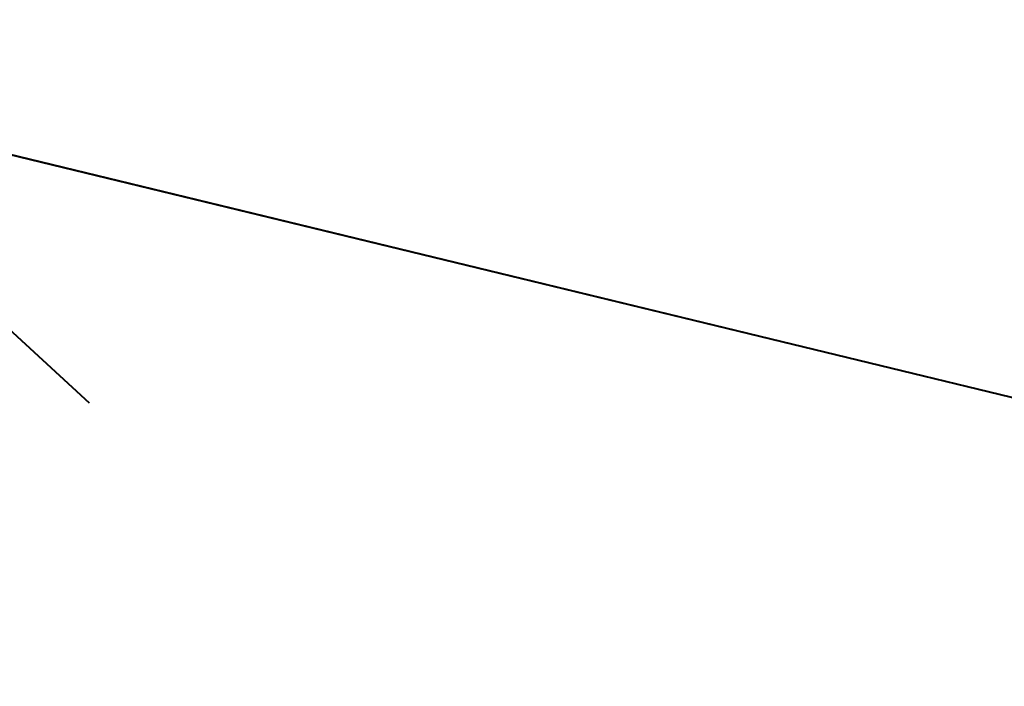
# Model space of a CAD drawing. Header units: metres. Extents: x 493 to 630, y -132 to -15.
# Drawn here: x 554.8146 to 555.0351, y -40.391 to -40.2417 of the extents above; entities that cross this region are included whole.
import ezdxf

# ---------------------------------------------------------------- set-up
doc = ezdxf.new("R2010")
doc.units = ezdxf.units.M
doc.header["$MEASUREMENT"] = 0
doc.header["$PDMODE"] = 3
doc.linetypes.add('HIDDEN2', pattern=[0.1875, 0.125, -0.0625])
for name, color, linetype in [('a_cote_50', 9, 'Continuous'), ('a_punctat', 40, 'HIDDEN2'), ('a_vederi', 74, 'Continuous')]:
    doc.layers.add(name, color=color, linetype=linetype)
doc.layers.add('a_suprafete', color=7, linetype='Continuous', plot=False)
doc.styles.get("Standard").update_dxf_attribs({"font": 'ARIALN.TTF'})
doc.dimstyles.new('50 cote', dxfattribs={"dimtxt": 0.09, "dimasz": 0.06, "dimexe": 0, "dimexo": 0, "dimgap": 0.018, "dimtad": 1, "dimdec": 1, "dimlfac": 100, "dimrnd": 0.5, "dimdsep": 46, "dimtxsty": 'Standard', "dimblk": 'OBLIQUE', "dimcen": 0.00045, "dimclrd": 256, "dimclrt": 4, "dimadec": 1, "dimazin": 0, "dimtfac": 1, "dimtdec": 1, "dimtix": 1, "dimtofl": 0, "dimtmove": 0, "dimatfit": 3, "dimldrblk": 'OBLIQUE', "dimfxl": 0, "dimtolj": 1, "dimtzin": 0, "dimarcsym": 0})

# ---------------------------------------------------------------- blocks, each defined once
blk = doc.blocks.new('_Oblique')
at = {"color": 0, "linetype": 'ByBlock', "lineweight": -2}
blk.add_line((-0.5, -0.5), (0.5, 0.5), dxfattribs=at)
blk = doc.blocks.new('*D995')
at = {"layer": 'a_cote_50', "lineweight": -2, "ltscale": 0.3}
blk.add_line((553.427351593916, -39.75029096788407), (555.8764559741312, -40.34382928577983), dxfattribs=at)
at = {"layer": 'Defpoints', "color": 0, "ltscale": 0.3}
for p in [(553.3678023302356, -39.99600781230853), (555.8764559741312, -40.34382928577983), (555.8169067104508, -40.58954613020414)]:
    blk.add_point(p, dxfattribs=at)
at = {"layer": 'a_cote_50', "lineweight": -2, "ltscale": 0.3, "xscale": 0.06, "yscale": 0.06, "zscale": 0.06}
for p, rotation in [((553.427351593916, -39.75029096788407), 166.377069906227), ((555.8764559741312, -40.34382928577983), 346.377069906227)]:
    blk.add_blockref('_Oblique', p, dxfattribs=dict(at, rotation=rotation))
at = {"layer": 'a_cote_50', "color": 4, "ltscale": 0.3, "char_height": 0.09, "attachment_point": 5, "rotation": 346.377069906227}
for s, insert in [('\\A1;252', (554.6669663660192, -39.98490771909293)), ('\\A1;168', (554.636841202028, -40.10921253457091))]:
    blk.add_mtext(s, dxfattribs=dict(at, insert=insert))

msp = doc.modelspace()

# ---------------------------------------------------------------- linework, layer by layer
at = {"layer": 'a_cote_50', "ltscale": 0.3}
msp.add_lwpolyline([(556.3784001624833, -40.65148253803432), (554.7262265726556, -40.25107970453328)], dxfattribs=at)
at = {"layer": 'a_punctat', "ltscale": 0.5}
msp.add_lwpolyline([(554.9776635495771, -40.46270098834457), (554.3684405204247, -39.90439351904975, 0.1283918579977974), (554.1723674750899, -40.26361088394566)], format="xyb", dxfattribs=at)
at = {"layer": 'a_suprafete', "ltscale": 0.3}
msp.add_lwpolyline([(552.8310862784415, -39.79179410139977), (554.1836295192857, -34.2957385356647), (557.7624547186259, -35.15277423647651), (556.81326447215, -39.06939751118578), (556.8159440711378, -39.05834073958312), (556.4929422053491, -40.39113638304804), (556.4443488644717, -40.37935982912151), (556.3784001624833, -40.65148253803432)], close=True, dxfattribs=at)
at = {"layer": 'a_vederi', "ltscale": 0.3}
msp.add_lwpolyline([(555.8341547446578, -40.5195851340576), (553.3850503644426, -39.92604681616189)], dxfattribs=at)

# ---------------------------------------------------------------- dimensions: what is measured, and where the dimension line sits
at = {"layer": 'a_cote_50', "ltscale": 0.3}
dim = msp.add_linear_dim(base=(555.8764559741312, -40.34382928577983), p1=(553.3678023302356, -39.99600781230852), p2=(555.8169067104508, -40.58954613020414), angle=166.377069906227, text='<>\\X168', dimstyle='50 cote', override={"dimtmove": 1}, dxfattribs=at)
dim.commit()
dim.dimension.update_dxf_attribs({"geometry": '*D995', "text_midpoint": (554.6519037840236, -40.04706012683192)})

doc.saveas('drawing.dxf')
